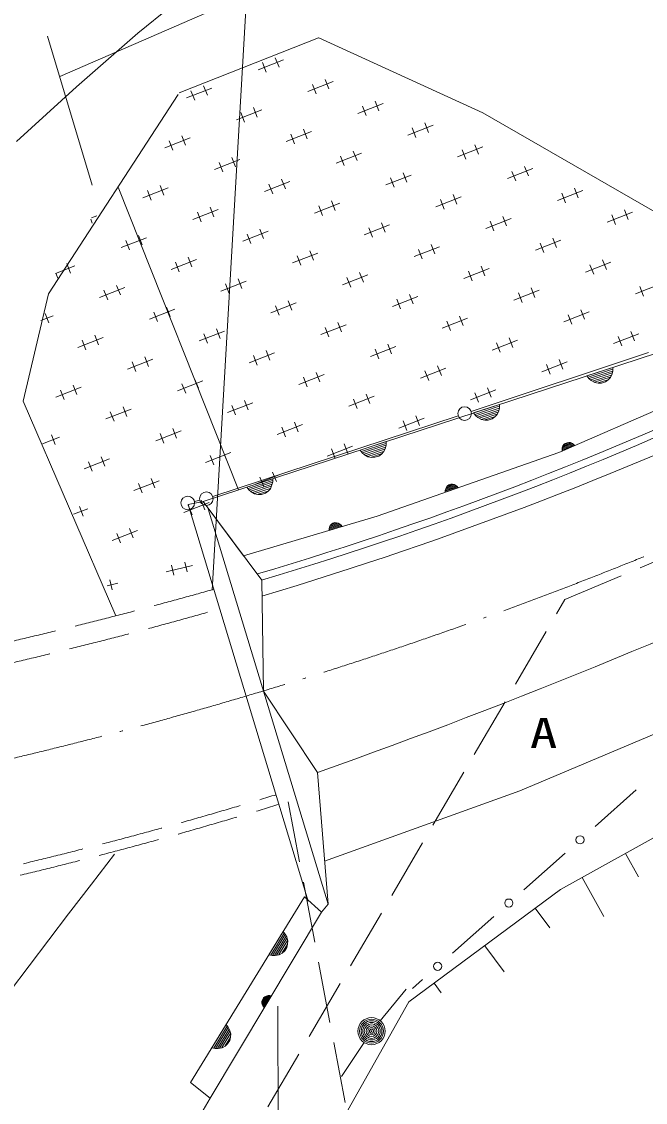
# Model space of a CAD drawing. Units: millimetres, scale not verified. Extents: x -14352 to 625648, y -196871 to 163129.
# Drawn here: x 145520 to 168448, y 47652 to 87372 of the extents above; entities that cross this region are included whole.
import ezdxf
from ezdxf.enums import TextEntityAlignment as Align

# ---------------------------------------------------------------- set-up
doc = ezdxf.new("R2010")
doc.units = ezdxf.units.MM
doc.header["$LTSCALE"] = 1000
doc.linetypes.add('USER1', pattern=[7.000001, 5.508197, -0.688525, 0.114754, -0.688525])
doc.linetypes.add('USER2', pattern=[3, 2.25, -0.75])
for name, color, linetype, lineweight in [('S-BGD', 1, 'Continuous', 13), ('S-BGD-HTXT', 6, 'Continuous', 13), ('S-BMK', 3, 'USER1', 13)]:
    doc.layers.add(name, color=color, linetype=linetype, lineweight=lineweight)
doc.styles.add('ＭＳ 明朝', font='')
doc.styles.get('ＭＳ 明朝').set_extended_font_data('MS Mincho')

msp = doc.modelspace()

# ---------------------------------------------------------------- linework, layer by layer
at = {"layer": 'S-BGD'}
for p, q in [((152526, 66480), (153923, 90624)), ((149797, 86944), (151008, 87924)), ((147543, 84978), (149797, 86944)), ((151314, 84756), (156432, 86782)), ((156444, 86777), (162469, 84024)), ((155144, 85966), (154213, 85600)), ((154515, 85515), (154378, 85864)), ((154844, 86047), (154981, 85698)), ((152211, 85013), (152348, 84664)), ((156977, 85166), (156046, 84801)), ((156348, 84715), (156211, 85064)), ((156677, 85247), (156814, 84898)), ((145333, 82971), (147543, 84978)), ((146513, 77367), (151274, 84694)), ((152511, 84932), (151580, 84567)), ((151882, 84481), (151745, 84830)), ((154044, 84213), (154181, 83864)), ((158810, 84367), (157879, 84001)), ((158182, 83916), (158045, 84265)), ((158510, 84447), (158647, 84098)), ((154344, 84133), (153413, 83767)), ((153716, 83682), (153579, 84031)), ((162469, 84024), (168792, 80379)), ((155877, 83414), (156014, 83065)), ((160644, 83567), (159713, 83202)), ((160015, 83116), (159878, 83465)), ((160343, 83648), (160480, 83299)), ((151712, 83099), (150781, 82733)), ((151411, 83180), (151548, 82831)), ((156178, 83333), (155247, 82968)), ((155549, 82882), (155412, 83231)), ((151083, 82648), (150946, 82997)), ((162477, 82768), (161546, 82402)), ((161848, 82317), (161711, 82666)), ((162176, 82848), (162314, 82499)), ((153545, 82299), (152614, 81934)), ((153244, 82380), (153381, 82031)), ((158011, 82533), (157080, 82168)), ((157382, 82082), (157245, 82432)), ((157710, 82614), (157848, 82265)), ((152916, 81848), (152779, 82197)), ((164310, 81968), (163379, 81603)), ((163681, 81517), (163544, 81866)), ((164010, 82049), (164147, 81700)), ((155378, 81500), (154447, 81134)), ((155078, 81581), (155215, 81232)), ((159844, 81734), (158913, 81368)), ((159215, 81283), (159078, 81632)), ((159544, 81815), (159681, 81466)), ((153494, 70163), (149064, 81293)), ((150912, 81266), (149981, 80900)), ((150283, 80815), (150146, 81164)), ((150612, 81346), (150749, 80997)), ((154749, 81049), (154612, 81398)), ((166143, 81168), (165212, 80803)), ((165515, 80717), (165377, 81067)), ((165843, 81249), (165980, 80900)), ((157211, 80700), (156280, 80335)), ((156911, 80781), (157048, 80432)), ((161677, 80934), (160746, 80569)), ((161049, 80483), (160911, 80832)), ((161377, 81015), (161514, 80666)), ((152745, 80466), (151814, 80101)), ((152117, 80015), (151979, 80364)), ((152445, 80547), (152582, 80198)), ((156583, 80249), (156445, 80598)), ((167976, 80369), (167046, 80003)), ((167348, 79918), (167211, 80267)), ((167676, 80450), (167813, 80101)), ((148059, 80110), (148116, 79964)), ((148279, 80232), (148089, 80157)), ((159044, 79901), (158114, 79535)), ((158744, 79981), (158881, 79632)), ((163510, 80135), (162580, 79769)), ((162882, 79684), (162745, 80033)), ((163210, 80216), (163347, 79867)), ((149812, 79513), (149949, 79164)), ((154578, 79667), (153648, 79301)), ((153950, 79216), (153813, 79565)), ((154278, 79747), (154415, 79398)), ((158416, 79450), (158279, 79799)), ((150112, 79432), (149182, 79067)), ((149484, 78981), (149347, 79330)), ((160878, 79101), (159947, 78736)), ((160577, 79182), (160714, 78833)), ((165344, 79335), (164413, 78970)), ((164715, 78884), (164578, 79233)), ((165043, 79416), (165180, 79067)), ((151645, 78714), (151782, 78365)), ((156412, 78867), (155481, 78501)), ((155783, 78416), (155646, 78765)), ((156111, 78948), (156248, 78599)), ((160249, 78650), (160112, 78999)), ((147480, 78399), (146771, 78121)), ((147179, 78480), (147316, 78130)), ((151946, 78633), (151015, 78267)), ((151317, 78182), (151180, 78531)), ((162711, 78302), (161780, 77936)), ((162411, 78382), (162548, 78033)), ((167177, 78536), (166246, 78170)), ((166548, 78085), (166411, 78434)), ((166877, 78616), (167014, 78267)), ((146851, 77948), (146779, 78132)), ((153479, 77914), (153616, 77565)), ((158245, 78067), (157314, 77702)), ((157616, 77616), (157479, 77966)), ((157945, 78148), (158082, 77799)), ((162082, 77851), (161945, 78200)), ((149313, 77599), (148382, 77234)), ((148684, 77148), (148547, 77497)), ((149013, 77680), (149150, 77331)), ((153779, 77833), (152848, 77468)), ((153150, 77382), (153013, 77731)), ((164544, 77502), (163613, 77137)), ((164244, 77583), (164381, 77234)), ((169010, 77736), (168079, 77371)), ((168381, 77285), (168244, 77634)), ((145583, 73424), (146513, 77367)), ((155312, 77115), (155449, 76766)), ((160078, 77268), (159147, 76902)), ((159449, 76817), (159312, 77166)), ((159778, 77349), (159915, 77000)), ((163915, 77051), (163778, 77400)), ((151146, 76800), (150215, 76434)), ((150517, 76349), (150380, 76698)), ((150846, 76880), (150983, 76531)), ((155612, 77034), (154681, 76668)), ((154983, 76583), (154846, 76932)), ((166377, 76702), (165447, 76337)), ((166077, 76783), (166214, 76434)), ((146680, 76565), (146221, 76385)), ((146380, 76646), (146517, 76297)), ((157145, 76315), (157282, 75966)), ((161911, 76468), (160981, 76103)), ((161283, 76017), (161146, 76366)), ((161611, 76549), (161748, 76200)), ((165749, 76251), (165612, 76601)), ((152979, 76000), (152049, 75635)), ((152351, 75549), (152214, 75898)), ((152679, 76081), (152816, 75732)), ((157445, 76234), (156515, 75869)), ((156817, 75783), (156680, 76132)), ((168211, 75903), (167280, 75537)), ((167910, 75984), (168047, 75635)), ((148513, 75766), (147583, 75400)), ((147885, 75315), (147748, 75664)), ((148213, 75847), (148350, 75498)), ((158978, 75515), (159115, 75166)), ((163745, 75669), (162814, 75303)), ((163116, 75218), (162979, 75567)), ((163444, 75750), (163581, 75401)), ((167582, 75452), (167445, 75801)), ((152191, 69737), (168857, 75190)), ((154813, 75201), (153882, 74835)), ((154184, 74750), (154047, 75099)), ((154512, 75281), (154649, 74932)), ((159279, 75435), (158348, 75069)), ((158650, 74984), (158513, 75333)), ((162040, 73045), (168562, 75207)), ((150347, 74966), (149416, 74601)), ((149718, 74515), (149581, 74864)), ((150046, 75047), (150183, 74698)), ((160811, 74716), (160949, 74367)), ((165578, 74869), (164647, 74504)), ((164949, 74418), (164812, 74767)), ((173166, 74974), (165262, 71532)), ((165277, 74950), (165415, 74601)), ((156646, 74401), (155715, 74035)), ((156017, 73950), (155880, 74299)), ((156345, 74482), (156483, 74133)), ((161112, 74635), (160181, 74270)), ((160483, 74184), (160346, 74533)), ((166298, 74353), (167249, 74664)), ((166370, 74256), (166298, 74353)), ((167244, 74597), (166342, 74302)), ((166385, 74250), (167240, 74530)), ((167224, 74459), (166442, 74203)), ((166504, 74158), (167196, 74384)), ((167158, 74306), (166583, 74118)), ((167164, 74297), (167078, 74206)), ((167222, 74432), (167164, 74297)), ((167247, 74542), (167222, 74432)), ((167249, 74664), (167247, 74542)), ((147714, 73933), (146783, 73567)), ((147413, 74014), (147551, 73664)), ((152180, 74167), (151249, 73801)), ((151551, 73716), (151414, 74065)), ((151879, 74248), (152017, 73899)), ((162645, 73916), (162782, 73567)), ((166457, 74182), (166370, 74256)), ((166584, 74107), (166457, 74182)), ((166707, 74085), (166584, 74107)), ((166831, 74085), (166707, 74085)), ((166714, 74095), (167068, 74211)), ((166978, 74134), (166831, 74085)), ((167078, 74206), (166978, 74134)), ((147085, 73482), (146948, 73831)), ((158479, 73601), (157548, 73236)), ((157850, 73150), (157713, 73500)), ((158179, 73682), (158316, 73333)), ((162945, 73836), (162014, 73470)), ((162316, 73385), (162179, 73734)), ((148980, 65538), (145583, 73424)), ((149547, 73133), (148616, 72768)), ((149247, 73214), (149384, 72865)), ((154013, 73367), (153082, 73002)), ((153384, 72916), (153247, 73265)), ((153713, 73448), (153850, 73099)), ((162132, 72990), (163082, 73301)), ((163078, 73234), (162175, 72938)), ((162218, 72887), (163074, 73167)), ((163058, 73096), (162276, 72840)), ((163080, 73179), (163056, 73069)), ((163082, 73301), (163080, 73179)), ((148918, 72682), (148781, 73031)), ((152549, 69916), (161565, 72888)), ((160312, 72802), (159381, 72436)), ((159684, 72351), (159547, 72700)), ((160012, 72883), (160149, 72534)), ((162203, 72892), (162132, 72990)), ((162291, 72818), (162203, 72892)), ((162418, 72744), (162291, 72818)), ((162338, 72794), (163030, 73021)), ((162992, 72942), (162417, 72754)), ((162541, 72721), (162418, 72744)), ((162664, 72722), (162541, 72721)), ((162548, 72731), (162902, 72847)), ((162812, 72770), (162664, 72722)), ((162912, 72843), (162812, 72770)), ((162997, 72934), (162912, 72843)), ((163056, 73069), (162997, 72934)), ((151380, 72334), (150449, 71968)), ((151080, 72414), (151217, 72065)), ((155846, 72568), (154915, 72202)), ((155218, 72117), (155081, 72466)), ((155546, 72649), (155683, 72300)), ((146914, 72099), (146293, 71856)), ((146614, 72180), (146751, 71831)), ((150752, 71883), (150615, 72232)), ((157966, 71627), (158916, 71938)), ((158916, 71938), (158914, 71816)), ((165631, 71898), (165461, 71823)), ((165502, 71866), (165573, 71897)), ((165573, 71897), (165634, 71903)), ((165634, 71903), (165697, 71898)), ((165697, 71898), (165764, 71867)), ((153213, 71534), (152283, 71169)), ((152913, 71615), (153050, 71266)), ((157679, 71768), (156749, 71403)), ((157051, 71317), (156914, 71666)), ((157379, 71849), (157516, 71500)), ((158037, 71529), (157966, 71627)), ((158912, 71870), (158009, 71575)), ((158124, 71455), (158037, 71529)), ((158052, 71523), (158908, 71803)), ((158891, 71732), (158110, 71476)), ((158172, 71431), (158863, 71657)), ((158826, 71579), (158251, 71391)), ((165262, 71532), (158590, 69202)), ((158831, 71570), (158745, 71479)), ((158890, 71705), (158831, 71570)), ((158914, 71816), (158890, 71705)), ((165388, 71650), (165395, 71706)), ((165392, 71589), (165388, 71650)), ((165803, 71836), (165390, 71656)), ((165391, 71623), (165827, 71812)), ((165851, 71789), (165392, 71589)), ((165395, 71692), (165772, 71857)), ((165395, 71706), (165417, 71776)), ((165739, 71876), (165405, 71731)), ((165417, 71776), (165456, 71825)), ((165420, 71772), (165698, 71892)), ((165456, 71825), (165502, 71866)), ((165764, 71867), (165811, 71834)), ((165811, 71834), (165851, 71789)), ((148747, 71300), (147817, 70934)), ((148119, 70849), (147982, 71198)), ((148447, 71381), (148584, 71032)), ((152585, 71083), (152448, 71432)), ((158251, 71381), (158124, 71455)), ((158375, 71358), (158251, 71381)), ((158498, 71359), (158375, 71358)), ((158382, 71368), (158736, 71484)), ((158645, 71407), (158498, 71359)), ((158745, 71479), (158645, 71407)), ((155047, 70735), (154116, 70369)), ((154746, 70815), (154883, 70466)), ((150581, 70500), (149650, 70135)), ((149952, 70049), (149815, 70398)), ((150280, 70581), (150417, 70232)), ((153799, 70263), (154750, 70574)), ((154746, 70507), (153843, 70212)), ((153886, 70160), (154741, 70440)), ((154725, 70369), (153943, 70113)), ((154418, 70284), (154281, 70633)), ((154723, 70342), (154665, 70207)), ((154748, 70453), (154723, 70342)), ((154750, 70574), (154748, 70453)), ((161103, 70179), (161492, 70315)), ((161460, 70337), (161117, 70217)), ((161132, 70261), (161174, 70307)), ((161135, 70256), (161420, 70356)), ((161174, 70307), (161223, 70344)), ((161355, 70366), (161179, 70305)), ((161223, 70344), (161296, 70370)), ((161296, 70370), (161358, 70372)), ((161358, 70372), (161420, 70361)), ((161420, 70361), (161484, 70325)), ((161484, 70325), (161528, 70289)), ((153871, 70166), (153799, 70263)), ((153958, 70092), (153871, 70166)), ((154085, 70017), (153958, 70092)), ((154005, 70068), (154697, 70294)), ((154659, 70216), (154084, 70028)), ((154208, 69995), (154085, 70017)), ((154332, 69996), (154208, 69995)), ((154215, 70005), (154569, 70121)), ((154479, 70044), (154332, 69996)), ((154579, 70116), (154479, 70044)), ((154665, 70207), (154579, 70116)), ((161565, 70241), (161093, 70076)), ((161093, 70137), (161104, 70193)), ((161093, 70076), (161093, 70137)), ((161094, 70110), (161543, 70267)), ((161521, 70292), (161096, 70144)), ((161104, 70193), (161132, 70261)), ((161528, 70289), (161565, 70241)), ((147648, 69548), (147785, 69198)), ((152414, 69701), (151483, 69335)), ((152191, 69737), (151645, 69625)), ((151645, 69625), (156058, 55052)), ((151785, 69250), (151648, 69599)), ((151870, 69737), (152068, 69782)), ((152114, 69782), (152251, 69433)), ((152191, 69737), (153680, 67740)), ((152191, 69737), (154344, 66849)), ((147948, 69467), (147432, 69264)), ((152383, 69471), (156783, 54941)), ((158590, 69202), (153680, 67740)), ((149481, 68748), (149618, 68399)), ((157299, 68818), (156819, 68675)), ((156819, 68675), (156822, 68736)), ((156822, 68708), (157278, 68844)), ((156822, 68736), (156836, 68791)), ((157257, 68870), (156826, 68742)), ((156835, 68777), (157229, 68895)), ((156836, 68791), (156867, 68857)), ((157198, 68918), (156850, 68814)), ((156867, 68857), (156911, 68902)), ((156869, 68853), (157159, 68939)), ((156911, 68902), (156962, 68937)), ((157094, 68952), (156916, 68899)), ((156962, 68937), (157036, 68959)), ((157036, 68959), (157098, 68957)), ((157098, 68957), (157159, 68944)), ((157159, 68944), (157222, 68906)), ((157222, 68906), (157264, 68867)), ((157264, 68867), (157299, 68818)), ((149781, 68667), (148850, 68302)), ((149152, 68216), (149015, 68565)), ((151803, 67388), (150830, 67155)), ((151117, 67028), (151030, 67393)), ((151516, 67509), (151604, 67145)), ((148766, 66851), (148853, 66486)), ((154344, 66849), (154409, 62769)), ((149052, 66729), (148662, 66636)), ((154409, 62769), (156395, 59780)), ((163832, 59106), (170857, 62061)), ((156395, 59780), (156783, 54941)), ((156657, 56513), (163832, 59106)), ((166596, 57788), (168114, 59136)), ((165332, 55471), (170105, 58126)), ((163978, 55465), (165496, 56812)), ((148089, 55675), (148937, 56774)), ((167718, 56798), (168199, 55935)), ((147242, 54576), (148089, 55675)), ((166127, 55913), (166922, 54485)), ((159751, 51352), (165332, 55471)), ((151726, 48377), (155920, 55211)), ((155920, 55211), (156541, 54641)), ((156783, 54941), (156541, 54641)), ((145073, 51720), (147242, 54576)), ((156541, 54641), (152451, 47808)), ((161361, 53141), (162879, 54489)), ((164402, 54784), (164934, 54063)), ((154610, 53076), (155133, 53929)), ((155173, 53875), (154676, 53065)), ((154743, 53054), (155213, 53821)), ((155247, 53756), (154817, 53055)), ((154894, 53061), (155274, 53681)), ((155133, 53929), (155210, 53834)), ((155210, 53834), (155263, 53734)), ((155263, 53734), (155306, 53594)), ((155296, 53597), (154980, 53081)), ((155094, 53149), (155289, 53466)), ((155270, 53349), (155189, 53217)), ((155299, 53469), (155270, 53349)), ((155306, 53594), (155299, 53469)), ((162542, 53411), (163251, 52450)), ((154728, 53048), (154610, 53076)), ((154842, 53048), (154728, 53048)), ((154987, 53074), (154842, 53048)), ((155095, 53136), (154987, 53074)), ((155189, 53217), (155095, 53136)), ((159887, 51833), (160261, 52166)), ((160681, 52039), (160945, 51682)), ((158700, 50654), (159656, 51811)), ((159751, 51352), (153811, 40819)), ((154353, 51299), (154355, 51362)), ((154375, 51229), (154353, 51299)), ((154355, 51362), (154369, 51422)), ((154358, 51298), (154513, 51557)), ((154456, 51523), (154361, 51363)), ((154556, 51568), (154369, 51256)), ((154369, 51422), (154409, 51488)), ((154383, 51219), (154594, 51571)), ((154632, 51573), (154400, 51186)), ((154409, 51488), (154456, 51529)), ((154421, 51160), (154665, 51567)), ((154698, 51562), (154441, 51133)), ((154456, 51529), (154510, 51561)), ((154510, 51561), (154582, 51575)), ((154582, 51575), (154639, 51575)), ((154639, 51575), (154698, 51562)), ((154402, 51180), (154375, 51229)), ((154441, 51133), (154402, 51180)), ((152513, 49660), (153036, 50512)), ((153077, 50458), (152580, 49648)), ((153036, 50512), (153113, 50418)), ((152646, 49637), (153117, 50404)), ((153150, 50339), (152720, 49638)), ((152797, 49644), (153177, 50264)), ((153199, 50180), (152883, 49664)), ((152998, 49732), (153192, 50049)), ((153113, 50418), (153166, 50318)), ((153166, 50318), (153209, 50177)), ((153203, 50052), (153173, 49932)), ((153209, 50177), (153203, 50052)), ((152631, 49631), (152513, 49660)), ((152890, 49657), (152745, 49632)), ((152999, 49719), (152890, 49657)), ((153092, 49800), (152999, 49719)), ((153173, 49932), (153092, 49800)), ((158107, 49851), (157282, 48598)), ((152745, 49632), (152631, 49631)), ((152451, 47808), (151726, 48377)), ((152451, 47808), (149121, 42125))]:
    msp.add_line(p, q, dxfattribs=at)
at = {"layer": 'S-BGD', "linetype": 'USER2'}
for p, q in [((165490, 66130), (174977, 70148)), ((151545, 42308), (165490, 66130)), ((155320, 58698), (158812, 40241))]:
    msp.add_line(p, q, dxfattribs=at)
at = {"layer": 'S-BGD'}
for centre, radius in [((161803, 72967), 249), ((151627, 69682), 249), ((152312, 69838), 249), ((166046, 57300), 149), ((163429, 54977), 149), ((160811, 52653), 149), ((158382, 50269), 498), ((158382, 50269), 440), ((158382, 50269), 382), ((158382, 50269), 322), ((158382, 50269), 265), ((158382, 50269), 195), ((158382, 50269), 135), ((158382, 50269), 77.5), ((158382, 50269), 15)]:
    msp.add_circle(centre, radius, dxfattribs=at)
for centre, radius, start, end in [((118075, 189300), 127449, 286.46161, 296.04361), ((118228, 189074), 127449, 286.46161, 296.04361), ((114010, 201401), 141035, 286.62181, 295.44218), ((78033, 281145), 234826, 289.49362, 295.17979)]:
    msp.add_arc(centre, radius, start, end, dxfattribs=at)
at = {"layer": 'S-BGD', "linetype": 'USER2'}
for centre, radius, start, end in [((108890, 220695), 160256, 258.19688, 285.8235), ((108634, 219841), 160256, 258.21346, 285.99828), ((109881, 205565), 153355, 256.56334, 287.06169), ((109672, 205117), 153355, 256.59633, 287.18492)]:
    msp.add_arc(centre, radius, start, end, dxfattribs=at)
at = {"layer": 'S-BGD-HTXT'}
for p, q in [((146920, 85357), (202807, 109659)), ((148119, 81367), (146475, 86840)), ((154939, 51192), (154970, 34610))]:
    msp.add_line(p, q, dxfattribs=at)
at = {"layer": 'S-BMK'}
msp.add_arc((108222, 215963), 160000, 272.56857, 298.17216, dxfattribs=at)

# ---------------------------------------------------------------- texts
at = {"layer": 'S-BGD', "style": 'ＭＳ 明朝', "width": 1.35}
msp.add_text('A', height=1100, dxfattribs=at).set_placement((164202, 60345), align=Align.BOTTOM_LEFT)

doc.saveas('drawing.dxf')
